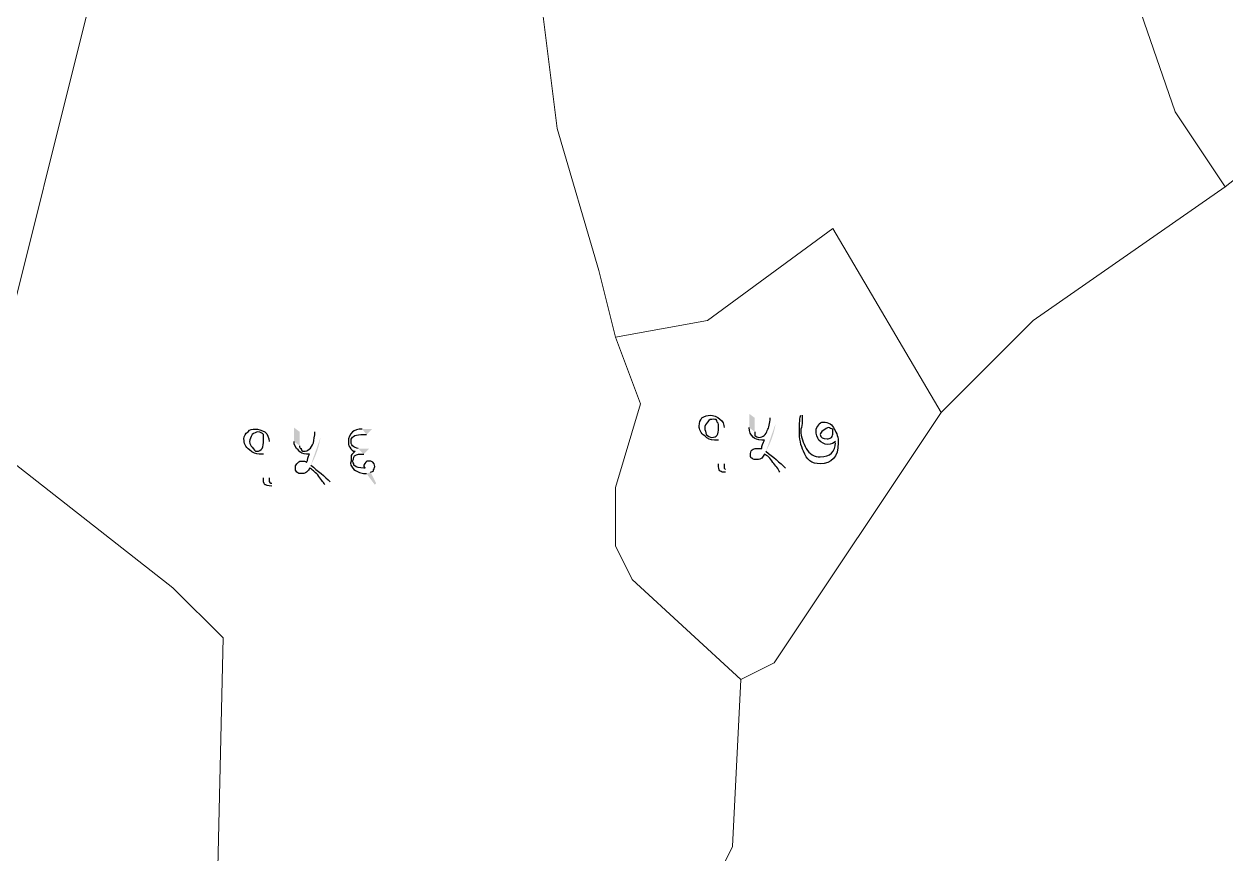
# Model space of a CAD drawing. Header units: metres. Extents: x 345912 to 349030, y 3061206 to 3061792.
# Drawn here: x 346047.83 to 346091.69, y 3061368.16 to 3061398.45 of the extents above; entities that cross this region are included whole.
import ezdxf

# ---------------------------------------------------------------- set-up
doc = ezdxf.new("R2010")
doc.units = ezdxf.units.M
doc.header["$MEASUREMENT"] = 0
doc.layers.add('PDF5_Geometry', color=7, linetype='Continuous')
doc.layers.add('PDF5_Solid Fills', color=7, linetype='Continuous')

msp = doc.modelspace()

# ---------------------------------------------------------------- hatches: boundary and pattern name
at = {"layer": 'PDF5_Solid Fills', "transparency": 33554559}
h = msp.add_hatch(color=256, dxfattribs=at)
h.paths.add_polyline_path([(346073.37854, 3061383.71963), (346073.37854, 3061382.39883)], flags=0)
h.paths.add_polyline_path([(346073.42934, 3061382.19563), (346073.42934, 3061382.09403)], flags=0)
h.paths.add_polyline_path([(346075.05494, 3061384.07523), (346075.25814, 3061383.87203)], flags=0)
h.paths.add_polyline_path([(346074.90254, 3061382.85603, 0.08894398), (346075.25814, 3061383.87203)], flags=0)
h.paths.add_polyline_path([(346075.61374, 3061382.24643), (346075.41054, 3061382.09403)], flags=0)
h.paths.add_polyline_path([(346074.29294, 3061383.71963), (346074.29294, 3061384.22763), (346074.49614, 3061384.07523), (346074.49614, 3061383.56723)], flags=0)
h.paths.add_polyline_path([(346076.17254, 3061384.17683), (346076.22334, 3061384.17683)], flags=0)
h.paths.add_polyline_path([(346077.44254, 3061383.16083), (346077.44254, 3061383.21163)], flags=0)
h = msp.add_hatch(color=256, dxfattribs=at)
h.paths.add_polyline_path([(346056.76693, 3061383.21164), (346056.76693, 3061381.89084)], flags=0)
h.paths.add_polyline_path([(346056.86853, 3061381.68764), (346056.86853, 3061381.58604)], flags=0)
h.paths.add_polyline_path([(346058.44333, 3061383.56724), (346058.64653, 3061383.36404)], flags=0)
h.paths.add_polyline_path([(346058.29093, 3061382.34804, 0.08894398), (346058.64653, 3061383.36404)], flags=0)
h.paths.add_polyline_path([(346059.00213, 3061381.73844), (346058.79893, 3061381.63684)], flags=0)
h.paths.add_polyline_path([(346057.68133, 3061383.21164), (346057.68133, 3061383.71964), (346057.88453, 3061383.56724), (346057.88453, 3061383.05924)], flags=0)
h.paths.add_polyline_path([(346060.32293, 3061383.46564), (346060.52613, 3061383.66884), (346060.17053, 3061383.66884)], flags=0)
h.paths.add_polyline_path([(346060.32293, 3061382.04324), (346060.62773, 3061381.63684), (346060.67853, 3061381.68764), (346060.47533, 3061382.09404)], flags=0)
h.paths.add_polyline_path([(346060.22133, 3061382.75444), (346060.42453, 3061382.95764), (346060.01813, 3061382.95764)], flags=0)

# ---------------------------------------------------------------- linework, layer by layer
at = {"layer": 'PDF5_Geometry', "lineweight": 9}
for points in [[(346082.21773, 3061420.54964), (346082.52254, 3061419.63524), (346082.82734, 3061416.58724), (346083.13213, 3061414.45364), (346086.78974, 3061404.09044), (346089.83773, 3061395.25123), (346091.66653, 3061392.50804), (346084.65613, 3061387.63123), (346081.30333, 3061384.27844), (346077.34094, 3061390.98404), (346072.76895, 3061387.63123), (346069.41613, 3061387.02164), (346068.80653, 3061389.46004), (346067.28254, 3061394.64164), (346066.67294, 3061399.51844), (346067.89213, 3061417.19684), (346067.28254, 3061422.07364), (346082.21773, 3061423.90244)], [(346082.21773, 3061420.54964), (346082.52254, 3061419.63524), (346082.82734, 3061416.58724), (346083.13213, 3061414.45364), (346086.78974, 3061404.09044), (346089.83773, 3061395.25123), (346091.66653, 3061392.50804), (346084.65613, 3061387.63123), (346081.30333, 3061384.27844), (346077.34094, 3061390.98404), (346072.76895, 3061387.63123), (346069.41613, 3061387.02164), (346068.80653, 3061389.46004), (346067.28254, 3061394.64164), (346066.67294, 3061399.51844), (346067.89213, 3061417.19684), (346067.28254, 3061422.07364), (346082.21773, 3061423.90244)], [(346091.05694, 3061420.85444), (346091.36175, 3061418.11123), (346116.05053, 3061418.72084), (346116.05053, 3061418.41604), (346115.74574, 3061418.11123), (346115.13613, 3061415.67284), (346112.39294, 3061410.79604), (346107.51613, 3061405.00484), (346091.66653, 3061392.50804), (346089.83773, 3061395.25123), (346086.78974, 3061404.09044), (346083.13213, 3061414.45364), (346082.82734, 3061416.58724), (346082.52254, 3061419.63524), (346082.21773, 3061420.54964)], [(346091.05694, 3061420.85444), (346091.36175, 3061418.11123), (346116.05053, 3061418.72084), (346116.05053, 3061418.41604), (346115.74574, 3061418.11123), (346115.13613, 3061415.67284), (346112.39294, 3061410.79604), (346107.51613, 3061405.00484), (346091.66653, 3061392.50804), (346089.83773, 3061395.25123), (346086.78974, 3061404.09044), (346083.13213, 3061414.45364), (346082.82734, 3061416.58724), (346082.52254, 3061419.63524), (346082.21773, 3061420.54964)], [(346051.12814, 3061404.39524), (346050.82334, 3061401.65204), (346046.25134, 3061383.36403), (346042.89854, 3061385.49764), (346034.05933, 3061387.93604), (346021.56254, 3061389.46004), (346023.69614, 3061408.96724), (346027.96334, 3061408.35764), (346043.81293, 3061405.30964)], [(346051.12814, 3061404.39524), (346050.82334, 3061401.65204), (346046.25134, 3061383.36403), (346042.89854, 3061385.49764), (346034.05933, 3061387.93604), (346021.56254, 3061389.46004), (346023.69614, 3061408.96724), (346027.96334, 3061408.35764), (346043.81293, 3061405.30964)], [(346066.67294, 3061399.51844), (346067.28254, 3061394.64164), (346068.80653, 3061389.46004), (346069.41613, 3061387.02164), (346070.33053, 3061384.58324), (346069.41613, 3061381.53523), (346069.41613, 3061379.40164), (346070.02574, 3061378.18243), (346073.98814, 3061374.52485), (346073.68333, 3061368.42884), (346072.46414, 3061365.99044), (346071.24493, 3061364.16164), (346070.63534, 3061363.24724), (346066.36814, 3061363.55205), (346059.35774, 3061363.55205), (346054.78574, 3061362.94243), (346055.09054, 3061376.04884), (346053.26174, 3061377.87764), (346046.25134, 3061383.36403), (346050.82334, 3061401.65204)], [(346066.67294, 3061399.51844), (346067.28254, 3061394.64164), (346068.80653, 3061389.46004), (346069.41613, 3061387.02164), (346070.33053, 3061384.58324), (346069.41613, 3061381.53523), (346069.41613, 3061379.40164), (346070.02574, 3061378.18243), (346073.98814, 3061374.52485), (346073.68333, 3061368.42884), (346072.46414, 3061365.99044), (346071.24493, 3061364.16164), (346070.63534, 3061363.24724), (346066.36814, 3061363.55205), (346059.35774, 3061363.55205), (346054.78574, 3061362.94243), (346055.09054, 3061376.04884), (346053.26174, 3061377.87764), (346046.25134, 3061383.36403), (346050.82334, 3061401.65204)], [(346081.30333, 3061384.27844), (346075.20734, 3061375.13444), (346073.98814, 3061374.52485), (346070.02574, 3061378.18243), (346069.41613, 3061379.40164), (346069.41613, 3061381.53523), (346070.33053, 3061384.58324), (346069.41613, 3061387.02164), (346072.76895, 3061387.63123), (346077.34094, 3061390.98404)], [(346081.30333, 3061384.27844), (346075.20734, 3061375.13444), (346073.98814, 3061374.52485), (346070.02574, 3061378.18243), (346069.41613, 3061379.40164), (346069.41613, 3061381.53523), (346070.33053, 3061384.58324), (346069.41613, 3061387.02164), (346072.76895, 3061387.63123), (346077.34094, 3061390.98404)], [(346046.25134, 3061383.36403), (346053.26174, 3061377.87764), (346055.09054, 3061376.04884), (346054.78574, 3061362.94243), (346053.56653, 3061357.45604), (346052.34733, 3061348.61683), (346049.29933, 3061349.83604), (346041.67933, 3061355.01764), (346040.46013, 3061361.72324), (346039.85054, 3061369.64803), (346041.67933, 3061377.26803), (346042.28894, 3061382.44963), (346042.89854, 3061385.49764)], [(346046.25134, 3061383.36403), (346053.26174, 3061377.87764), (346055.09054, 3061376.04884), (346054.78574, 3061362.94243), (346053.56653, 3061357.45604), (346052.34733, 3061348.61683), (346049.29933, 3061349.83604), (346041.67933, 3061355.01764), (346040.46013, 3061361.72324), (346039.85054, 3061369.64803), (346041.67933, 3061377.26803), (346042.28894, 3061382.44963), (346042.89854, 3061385.49764)]]:
    msp.add_lwpolyline(points, close=True, dxfattribs=at)
msp.add_lwpolyline([(346100.20094, 3061366.60004), (346085.26574, 3061365.99044), (346072.46414, 3061365.99044), (346073.68333, 3061368.42884), (346073.98814, 3061374.52485), (346075.20734, 3061375.13444), (346081.30333, 3061384.27844), (346084.65613, 3061387.63123), (346091.66653, 3061392.50804), (346107.51613, 3061405.00484)], dxfattribs=at)
msp.add_lwpolyline([(346100.20094, 3061366.60004), (346085.26574, 3061365.99044), (346072.46414, 3061365.99044), (346073.68333, 3061368.42884), (346073.98814, 3061374.52485), (346075.20734, 3061375.13444), (346081.30333, 3061384.27844), (346084.65613, 3061387.63123), (346091.66653, 3061392.50804), (346107.51613, 3061405.00484)], dxfattribs=at)
at = {"layer": 'PDF5_Geometry', "lineweight": 25}
for points in [[(346072.46414, 3061383.77043), (346072.46414, 3061383.92283), (346072.51494, 3061383.97363), (346072.56574, 3061384.07523)], [(346072.56574, 3061384.07523), (346072.66734, 3061384.12603), (346072.76894, 3061384.17683), (346072.87054, 3061384.17683)], [(346072.97214, 3061384.02443), (346072.92134, 3061384.02443), (346072.81974, 3061384.02443), (346072.76894, 3061383.92283)], [(346072.87054, 3061384.17683), (346072.97214, 3061384.17683), (346073.12454, 3061384.12603), (346073.22614, 3061384.02443)], [(346073.12454, 3061383.92283), (346073.12454, 3061384.02443), (346073.07374, 3061384.02443), (346072.97214, 3061384.02443)], [(346073.22614, 3061384.02443), (346073.32774, 3061383.97363), (346073.37854, 3061383.82123), (346073.37854, 3061383.71963)], [(346074.95334, 3061383.61803), (346075.00414, 3061383.71963), (346075.05494, 3061383.87203), (346075.05494, 3061384.07523)], [(346076.12174, 3061383.61803), (346076.12174, 3061383.77043), (346076.12174, 3061383.97363), (346076.17254, 3061384.17683)], [(346076.22334, 3061384.17683), (346076.22334, 3061384.07523), (346076.22334, 3061384.02443), (346076.22334, 3061383.87203)], [(346055.85253, 3061383.31324), (346055.85253, 3061383.41484), (346055.90333, 3061383.51644), (346056.00493, 3061383.56724)], [(346056.00493, 3061383.56724), (346056.05573, 3061383.66884), (346056.15733, 3061383.66884), (346056.25893, 3061383.66884)], [(346056.36053, 3061383.56724), (346056.30973, 3061383.56724), (346056.20813, 3061383.51644), (346056.15733, 3061383.46564)], [(346056.25893, 3061383.66884), (346056.36053, 3061383.66884), (346056.51293, 3061383.61804), (346056.61453, 3061383.56724)], [(346056.56373, 3061383.46564), (346056.51293, 3061383.51644), (346056.46213, 3061383.56724), (346056.36053, 3061383.56724)], [(346056.61453, 3061383.56724), (346056.71613, 3061383.46564), (346056.76693, 3061383.36404), (346056.76693, 3061383.21164)], [(346058.39253, 3061383.16084), (346058.39253, 3061383.26244), (346058.44333, 3061383.41484), (346058.44333, 3061383.56724)], [(346059.81493, 3061383.56724), (346059.71333, 3061383.46564), (346059.66253, 3061383.36404), (346059.66253, 3061383.21164)], [(346060.17053, 3061383.66884), (346060.01813, 3061383.66884), (346059.86573, 3061383.61804), (346059.81493, 3061383.56724)], [(346072.66734, 3061383.41483), (346072.51494, 3061383.51643), (346072.46414, 3061383.66883), (346072.46414, 3061383.77043)], [(346072.76894, 3061383.92283), (346072.71814, 3061383.87203), (346072.66734, 3061383.77043), (346072.66734, 3061383.71963)], [(346072.66734, 3061383.71963), (346072.66734, 3061383.61803), (346072.71814, 3061383.56723), (346072.71814, 3061383.46563)], [(346072.92134, 3061383.36403), (346073.12454, 3061383.36403), (346073.17534, 3061383.46563), (346073.17534, 3061383.71963)], [(346073.17534, 3061383.71963), (346073.17534, 3061383.82123), (346073.17534, 3061383.87203), (346073.12454, 3061383.92283)], [(346074.44534, 3061383.36403), (346074.34374, 3061383.46563), (346074.29294, 3061383.56723), (346074.29294, 3061383.71963)], [(346074.49614, 3061383.56723), (346074.49614, 3061383.51643), (346074.49614, 3061383.46563), (346074.49614, 3061383.41483)], [(346074.64854, 3061383.36403), (346074.80094, 3061383.36403), (346074.90254, 3061383.46563), (346074.95334, 3061383.61803)], [(346076.27414, 3061382.85603), (346076.17254, 3061383.05923), (346076.12174, 3061383.31323), (346076.12174, 3061383.61803)], [(346076.22334, 3061383.87203), (346076.22334, 3061383.77043), (346076.17254, 3061383.66883), (346076.17254, 3061383.61803)], [(346076.17254, 3061383.61803), (346076.17254, 3061383.36403), (346076.27414, 3061383.16083), (346076.37574, 3061382.95763)], [(346076.73134, 3061383.61803), (346076.73134, 3061383.66883), (346076.78214, 3061383.77043), (346076.83294, 3061383.82123)], [(346076.83294, 3061383.26243), (346076.78214, 3061383.36403), (346076.73134, 3061383.46563), (346076.73134, 3061383.61803)], [(346076.83294, 3061383.82123), (346076.83294, 3061383.87203), (346076.93454, 3061383.92283), (346076.98534, 3061383.92283)], [(346076.98534, 3061383.61803), (346076.93454, 3061383.56723), (346076.88374, 3061383.51643), (346076.88374, 3061383.46563)], [(346076.98534, 3061383.92283), (346077.18854, 3061383.92283), (346077.34094, 3061383.82123), (346077.39174, 3061383.66883)], [(346077.18854, 3061383.71963), (346077.13774, 3061383.71963), (346077.08694, 3061383.66883), (346076.98534, 3061383.61803)], [(346077.34094, 3061383.66883), (346077.29014, 3061383.66883), (346077.23934, 3061383.71963), (346077.18854, 3061383.71963)], [(346077.34094, 3061383.51643), (346077.34094, 3061383.56723), (346077.34094, 3061383.61803), (346077.34094, 3061383.66883)], [(346077.39174, 3061383.66883), (346077.49334, 3061383.51643), (346077.54414, 3061383.36403), (346077.54414, 3061383.16083)], [(346056.05573, 3061382.90684), (346055.90333, 3061383.00844), (346055.85253, 3061383.16084), (346055.85253, 3061383.31324)], [(346056.15733, 3061383.46564), (346056.10653, 3061383.36404), (346056.05573, 3061383.31324), (346056.05573, 3061383.21164)], [(346056.05573, 3061383.21164), (346056.05573, 3061383.11004), (346056.10653, 3061383.05924), (346056.15733, 3061383.00844)], [(346056.30973, 3061382.85604), (346056.51293, 3061382.85604), (346056.56373, 3061383.00844), (346056.56373, 3061383.26244)], [(346056.56373, 3061383.26244), (346056.56373, 3061383.31324), (346056.56373, 3061383.41484), (346056.56373, 3061383.46564)], [(346057.83373, 3061382.90684), (346057.73213, 3061382.95764), (346057.68133, 3061383.11004), (346057.68133, 3061383.21164)], [(346058.03693, 3061382.85604), (346058.18933, 3061382.85604), (346058.29093, 3061382.95764), (346058.39253, 3061383.16084)], [(346059.66253, 3061383.21164), (346059.66253, 3061383.16084), (346059.66253, 3061383.05924), (346059.71333, 3061383.00844)], [(346059.76413, 3061383.26244), (346059.76413, 3061383.36404), (346059.86573, 3061383.46564), (346060.11973, 3061383.46564)], [(346059.81493, 3061383.05924), (346059.76413, 3061383.11004), (346059.76413, 3061383.16084), (346059.76413, 3061383.26244)], [(346060.11973, 3061383.46564), (346060.11973, 3061383.46564), (346060.17053, 3061383.46564), (346060.22133, 3061383.46564)], [(346060.22133, 3061383.46564), (346060.27213, 3061383.46564), (346060.27213, 3061383.46564), (346060.32293, 3061383.46564)], [(346073.02294, 3061383.26243), (346072.87054, 3061383.26243), (346072.76894, 3061383.31323), (346072.66734, 3061383.41483)], [(346072.71814, 3061383.46563), (346072.76894, 3061383.41483), (346072.87054, 3061383.36403), (346072.92134, 3061383.36403)], [(346073.17534, 3061383.26243), (346073.12454, 3061383.26243), (346073.07374, 3061383.26243), (346073.02294, 3061383.26243)], [(346074.75014, 3061383.26243), (346074.59774, 3061383.26243), (346074.49614, 3061383.31323), (346074.44534, 3061383.36403)], [(346074.49614, 3061383.41483), (346074.54694, 3061383.41483), (346074.59774, 3061383.36403), (346074.64854, 3061383.36403)], [(346074.75014, 3061382.95763), (346074.75014, 3061383.05923), (346074.80094, 3061383.16083), (346074.85174, 3061383.26243)], [(346074.85174, 3061383.26243), (346074.80094, 3061383.26243), (346074.80094, 3061383.26243), (346074.75014, 3061383.26243)], [(346077.13774, 3061383.11003), (346077.03614, 3061383.11003), (346076.93454, 3061383.16083), (346076.83294, 3061383.26243)], [(346076.88374, 3061383.46563), (346076.88374, 3061383.36403), (346076.98534, 3061383.31323), (346077.13774, 3061383.31323)], [(346077.54414, 3061383.16083), (346077.54414, 3061382.65283), (346077.29014, 3061382.39883), (346076.88374, 3061382.39883)], [(346076.88374, 3061382.65283), (346077.23934, 3061382.65283), (346077.44254, 3061382.85603), (346077.44254, 3061383.16083)], [(346077.13774, 3061383.31323), (346077.18854, 3061383.31323), (346077.23934, 3061383.31323), (346077.29014, 3061383.36403)], [(346077.44254, 3061383.21163), (346077.39174, 3061383.16083), (346077.29014, 3061383.11003), (346077.13774, 3061383.11003)], [(346077.29014, 3061383.36403), (346077.34094, 3061383.41483), (346077.34094, 3061383.46563), (346077.34094, 3061383.51643)], [(346056.41133, 3061382.75444), (346056.30973, 3061382.75444), (346056.15733, 3061382.80524), (346056.05573, 3061382.90684)], [(346056.15733, 3061383.00844), (346056.20813, 3061382.90684), (346056.25893, 3061382.85604), (346056.30973, 3061382.85604)], [(346056.56373, 3061382.75444), (346056.51293, 3061382.75444), (346056.46213, 3061382.75444), (346056.41133, 3061382.75444)], [(346058.13853, 3061382.75444), (346058.03693, 3061382.75444), (346057.88453, 3061382.80524), (346057.83373, 3061382.90684)], [(346057.88453, 3061383.05924), (346057.88453, 3061383.00844), (346057.88453, 3061382.95764), (346057.93533, 3061382.95764)], [(346057.93533, 3061382.95764), (346057.93533, 3061382.90684), (346057.98613, 3061382.85604), (346058.03693, 3061382.85604)], [(346058.13853, 3061382.44964), (346058.18933, 3061382.55124), (346058.18933, 3061382.65284), (346058.24013, 3061382.75444)], [(346058.24013, 3061382.75444), (346058.18933, 3061382.75444), (346058.18933, 3061382.75444), (346058.13853, 3061382.75444)], [(346059.71333, 3061383.00844), (346059.76413, 3061382.90684), (346059.81493, 3061382.85604), (346059.91653, 3061382.85604)], [(346059.91653, 3061382.85604), (346059.81493, 3061382.80524), (346059.81493, 3061382.75444), (346059.76413, 3061382.70364)], [(346059.76413, 3061382.70364), (346059.76413, 3061382.65284), (346059.76413, 3061382.60204), (346059.76413, 3061382.50044)], [(346060.01813, 3061382.95764), (346059.96733, 3061382.95764), (346059.86573, 3061383.00844), (346059.81493, 3061383.05924)], [(346059.81493, 3061382.50044), (346059.86573, 3061382.60204), (346059.86573, 3061382.70364), (346059.91653, 3061382.70364)], [(346059.91653, 3061382.70364), (346059.96733, 3061382.75444), (346060.06893, 3061382.75444), (346060.22133, 3061382.75444)], [(346074.34374, 3061382.70363), (346074.34374, 3061382.80523), (346074.34374, 3061382.85603), (346074.39454, 3061382.90683)], [(346074.39454, 3061382.60203), (346074.34374, 3061382.60203), (346074.34374, 3061382.65283), (346074.34374, 3061382.70363)], [(346074.39454, 3061382.90683), (346074.44534, 3061382.95763), (346074.49614, 3061382.95763), (346074.54694, 3061382.95763)], [(346074.54694, 3061382.95763), (346074.64854, 3061382.95763), (346074.69934, 3061382.95763), (346074.75014, 3061382.95763)], [(346074.85174, 3061382.75443), (346074.80094, 3061382.70363), (346074.80094, 3061382.65283), (346074.75014, 3061382.60203)], [(346075.15654, 3061382.44963), (346075.05494, 3061382.60203), (346074.95334, 3061382.70363), (346074.85174, 3061382.75443)], [(346074.90254, 3061382.85603), (346075.15654, 3061382.65283), (346075.41054, 3061382.44963), (346075.61374, 3061382.24643)], [(346076.88374, 3061382.39883), (346076.57894, 3061382.39883), (346076.37574, 3061382.55123), (346076.27414, 3061382.85603)], [(346076.37574, 3061382.95763), (346076.47734, 3061382.75443), (346076.68054, 3061382.65283), (346076.88374, 3061382.65283)], [(346057.73213, 3061382.24644), (346057.73213, 3061382.29724), (346057.73213, 3061382.34804), (346057.78293, 3061382.39884)], [(346057.78293, 3061382.39884), (346057.83373, 3061382.44964), (346057.88453, 3061382.50044), (346057.93533, 3061382.50044)], [(346057.93533, 3061382.50044), (346058.03693, 3061382.50044), (346058.08773, 3061382.50044), (346058.13853, 3061382.44964)], [(346058.29093, 3061382.34804), (346058.54493, 3061382.14484), (346058.79893, 3061381.94164), (346059.00213, 3061381.73844)], [(346059.76413, 3061382.50044), (346059.71333, 3061382.39884), (346059.76413, 3061382.29724), (346059.86573, 3061382.19564)], [(346059.86573, 3061382.39884), (346059.81493, 3061382.44964), (346059.81493, 3061382.50044), (346059.81493, 3061382.50044)], [(346059.86573, 3061382.34804), (346059.86573, 3061382.34804), (346059.86573, 3061382.34804), (346059.86573, 3061382.39884)], [(346060.22133, 3061382.24644), (346060.06893, 3061382.24644), (346059.96733, 3061382.24644), (346059.86573, 3061382.34804)], [(346060.37373, 3061382.50044), (346060.32293, 3061382.50044), (346060.27213, 3061382.44964), (346060.22133, 3061382.34804)], [(346060.22133, 3061382.34804), (346060.22133, 3061382.34804), (346060.22133, 3061382.34804), (346060.22133, 3061382.29724)], [(346060.22133, 3061382.29724), (346060.27213, 3061382.24644), (346060.27213, 3061382.24644), (346060.27213, 3061382.24644)], [(346060.62773, 3061382.29724), (346060.62773, 3061382.44964), (346060.52613, 3061382.50044), (346060.37373, 3061382.50044)], [(346060.57693, 3061382.14484), (346060.57693, 3061382.19564), (346060.62773, 3061382.24644), (346060.62773, 3061382.29724)], [(346073.22614, 3061382.14483), (346073.17534, 3061382.19563), (346073.17534, 3061382.24643), (346073.17534, 3061382.39883)], [(346073.37854, 3061382.39883), (346073.37854, 3061382.29723), (346073.37854, 3061382.29723), (346073.37854, 3061382.24643)], [(346074.54694, 3061382.55123), (346074.49614, 3061382.55123), (346074.44534, 3061382.55123), (346074.39454, 3061382.60203)], [(346074.75014, 3061382.60203), (346074.64854, 3061382.55123), (346074.59774, 3061382.55123), (346074.54694, 3061382.55123)], [(346075.41054, 3061382.09403), (346075.35974, 3061382.19563), (346075.25814, 3061382.34803), (346075.15654, 3061382.44963)], [(346056.61453, 3061381.63684), (346056.56373, 3061381.68764), (346056.56373, 3061381.78924), (346056.56373, 3061381.89084)], [(346056.76693, 3061381.89084), (346056.76693, 3061381.84004), (346056.76693, 3061381.78924), (346056.76693, 3061381.78924)], [(346057.78293, 3061382.09404), (346057.73213, 3061382.14484), (346057.73213, 3061382.19564), (346057.73213, 3061382.24644)], [(346057.93533, 3061382.04324), (346057.88453, 3061382.04324), (346057.83373, 3061382.04324), (346057.78293, 3061382.09404)], [(346058.13853, 3061382.09404), (346058.08773, 3061382.04324), (346057.98613, 3061382.04324), (346057.93533, 3061382.04324)], [(346058.24013, 3061382.24644), (346058.24013, 3061382.19564), (346058.18933, 3061382.14484), (346058.13853, 3061382.09404)], [(346058.54493, 3061381.99244), (346058.44333, 3061382.09404), (346058.34173, 3061382.19564), (346058.24013, 3061382.24644)], [(346058.79893, 3061381.63684), (346058.74813, 3061381.73844), (346058.64653, 3061381.84004), (346058.54493, 3061381.99244)], [(346059.86573, 3061382.19564), (346060.01813, 3061382.09404), (346060.11973, 3061382.04324), (346060.27213, 3061382.04324)], [(346060.27213, 3061382.24644), (346060.22133, 3061382.24644), (346060.22133, 3061382.24644), (346060.22133, 3061382.24644)], [(346060.27213, 3061382.04324), (346060.32293, 3061382.04324), (346060.32293, 3061382.04324), (346060.32293, 3061382.04324)], [(346060.47533, 3061382.09404), (346060.52613, 3061382.09404), (346060.57693, 3061382.14484), (346060.57693, 3061382.14484)], [(346073.42934, 3061382.09403), (346073.32774, 3061382.09403), (346073.27694, 3061382.09403), (346073.22614, 3061382.14483)], [(346073.37854, 3061382.24643), (346073.37854, 3061382.24643), (346073.42934, 3061382.19563), (346073.42934, 3061382.19563)], [(346056.86853, 3061381.58604), (346056.71613, 3061381.58604), (346056.66533, 3061381.63684), (346056.61453, 3061381.63684)], [(346056.76693, 3061381.78924), (346056.76693, 3061381.73844), (346056.81773, 3061381.68764), (346056.86853, 3061381.68764)]]:
    msp.add_open_spline(points, degree=3, dxfattribs=at)

doc.saveas('drawing.dxf')
